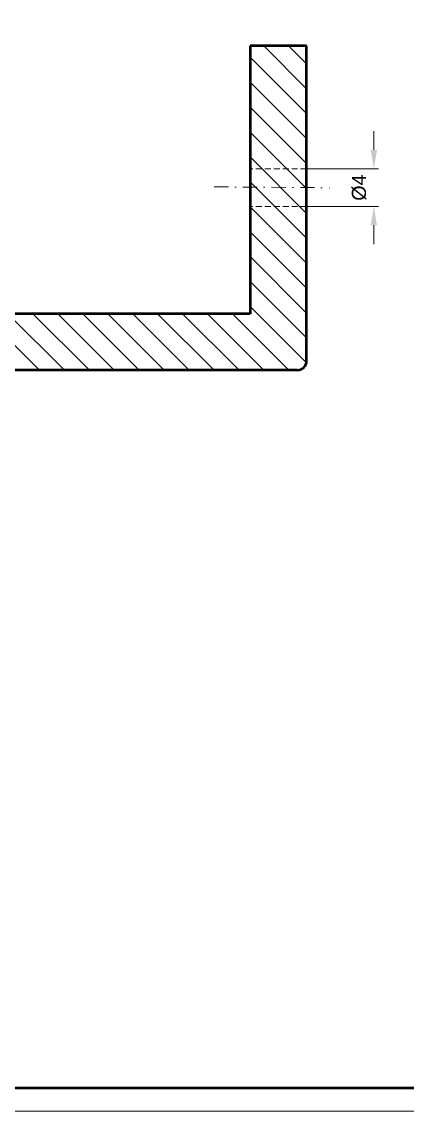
# Model space of a CAD drawing. Header units: inches. Extents: x -122986 to 27550, y -4965 to 6170.
# Drawn here: x 4671.8 to 4753.8, y 361.7 to 593.4 of the extents above; entities that cross this region are included whole.
import ezdxf

# ---------------------------------------------------------------- set-up
doc = ezdxf.new("R2010")
doc.units = ezdxf.units.IN
doc.header["$LTSCALE"] = 2
doc.header["$MEASUREMENT"] = 0
doc.linetypes.add('DASHDOT', pattern=[1, 0.5, -0.25, 0, -0.25])
doc.linetypes.add('HIDDEN2', pattern=[4.7625, 3.175, -1.5875])
for name, color, linetype, lineweight in [('1 mãnh', 7, 'Continuous', 5), ('1 Đường Tâm', 50, 'DASHDOT', 9), ('1 Đậm', 7, 'Continuous', 50)]:
    doc.layers.add(name, color=color, linetype=linetype, lineweight=lineweight)
doc.styles.add('tinh', font='arial.ttf')
doc.dimstyles.new('Tịnh', dxfattribs={"dimtxt": 0.3, "dimasz": 1.5, "dimexe": 1, "dimexo": 0.0625, "dimgap": 0.4, "dimtad": 1, "dimtoh": 1, "dimzin": 0, "dimdsep": 46, "dimtxsty": 'tinh', "dimcen": 0.09, "dimclrd": 256, "dimclre": 256, "dimclrt": 4, "dimadec": 0, "dimazin": 0, "dimtfac": 1, "dimtofl": 0, "dimtmove": 0, "dimatfit": 3, "dimfxl": 1, "dimtfillclr": 4, "dimtolj": 1, "dimtzin": 0, "dimlwd": -1, "dimlwe": -1, "dimarcsym": 0})

# ---------------------------------------------------------------- blocks, each defined once
blk = doc.blocks.new('*D283')
at = {"layer": '1 mãnh', "ltscale": 15, "transparency": 16777216}
for p, q in [((4746.68, 566.17), (4746.68, 570.17)), ((4732.45, 562.17), (4747.68, 562.17)), ((4732.45, 554.17), (4747.68, 554.17)), ((4746.68, 550.17), (4746.68, 546.17))]:
    blk.add_line(p, q, dxfattribs=at)
for points in [[(4746.01, 566.17), (4747.35, 566.17), (4746.68, 562.17)], [(4746.01, 550.17), (4747.35, 550.17), (4746.68, 554.17)]]:
    blk.add_solid(points, dxfattribs=at)
at = {"layer": 'Defpoints', "color": 0, "ltscale": 15, "transparency": 16777216}
for p in [(4732.39, 562.17), (4732.39, 554.17), (4746.68, 554.17)]:
    blk.add_point(p, dxfattribs=at)
at = {"layer": '1 mãnh', "color": 4, "ltscale": 15, "transparency": 16777216, "insert": (4743.56, 558.17), "char_height": 3, "attachment_point": 5, "rotation": 90, "style": 'tinh'}
blk.add_mtext('\\A1;%%C4', dxfattribs=at)

msp = doc.modelspace()

# ---------------------------------------------------------------- hatches: boundary and pattern name
at = {"layer": '1 mãnh', "lineweight": 13, "ltscale": 15}
h = msp.add_hatch(dxfattribs=at)
h.set_pattern_fill('ANSI31', color=256, scale=30, angle=90)
h.set_pattern_definition([(135, (12227.5536, -25339.629), (-2.65165043, -2.65165043), [])])
h.paths.add_polyline_path([(4572.388, 531.328), (4552.388, 531.328), (4552.388, 519.328), (4586.388, 519.328), (4586.388, 531.328)])
edge = h.paths.add_edge_path()
edge.add_line((4732.388, 588.328), (4720.388, 588.328))
edge.add_line((4720.388, 588.328), (4720.388, 531.328))
edge.add_line((4720.388, 531.328), (4638.388, 531.328))
edge.add_line((4638.388, 531.328), (4638.388, 519.328))
edge.add_line((4638.388, 519.328), (4730.388, 519.328))
edge.add_arc((4730.388, 521.328), 2, 270, 360)
edge.add_line((4732.388, 521.328), (4732.388, 588.328))

# ---------------------------------------------------------------- linework, layer by layer
at = {"layer": '1 mãnh', "linetype": 'HIDDEN2', "lineweight": 13, "ltscale": 0.2}
for p, q in [((4732.388, 562.173), (4720.388, 562.173)), ((4732.388, 554.172), (4720.388, 554.172))]:
    msp.add_line(p, q, dxfattribs=at)
at = {"layer": '1 mãnh', "ltscale": 15}
msp.add_lwpolyline([(3780.506, 361.68), (4969.506, 361.68), (4969.506, 1202.68), (3780.506, 1202.68)], close=True, dxfattribs=at)
at = {"layer": '1 Đường Tâm', "lineweight": 9, "ltscale": 3}
msp.add_line((4712.758, 558.328), (4737.258, 558.134), dxfattribs=at)
at = {"layer": '1 Đậm', "lineweight": 50}
for p, q in [((4720.388, 588.328), (4720.388, 582.328)), ((4732.388, 588.328), (4720.388, 588.328)), ((4732.388, 582.328), (4732.388, 588.328)), ((4720.388, 585.328), (4720.388, 531.328)), ((4720.388, 531.328), (4572.388, 531.328))]:
    msp.add_line(p, q, dxfattribs=at)
at = {"layer": '1 Đậm', "lineweight": 50, "ltscale": 15}
for p, q in [((4732.388, 521.328), (4732.388, 585.328)), ((4730.388, 519.328), (4622.388, 519.328))]:
    msp.add_line(p, q, dxfattribs=at)
at = {"layer": '1 Đậm', "ltscale": 0.2}
msp.add_lwpolyline([(3806.506, 366.68), (4964.506, 366.68), (4964.506, 1196.68), (3806.506, 1196.68)], close=True, dxfattribs=at)
at = {"layer": '1 Đậm', "lineweight": 50}
msp.add_arc((4730.388, 521.328), 2, 270, 0, dxfattribs=at)

# ---------------------------------------------------------------- dimensions: what is measured, and where the dimension line sits
at = {"layer": '1 mãnh', "ltscale": 15}
dim = msp.add_linear_dim(base=(4746.68, 554.172), p1=(4732.388, 562.173), p2=(4732.388, 554.172), angle=90, text='%%C4', dimstyle='Tịnh', override={"dimtxt": 3, "dimasz": 4, "dimgap": 1.5, "dimdec": 0, "dimtdec": 0}, dxfattribs=at)
dim.commit()
dim.dimension.update_dxf_attribs({"geometry": '*D283', "text_midpoint": (4746.68, 558.172), "dimtype": 160})

doc.saveas('drawing.dxf')
